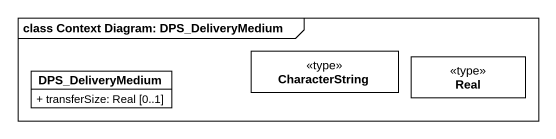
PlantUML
@startuml
mainframe class Context Diagram: DPS_DeliveryMedium
hide circle
hide empty members
skinparam classAttributeIconSize 0
class DPS_DeliveryMedium {
  + transferSize: Real [0..1]
}
class CharacterString <<type>>
class Real <<type>>
@enduml
